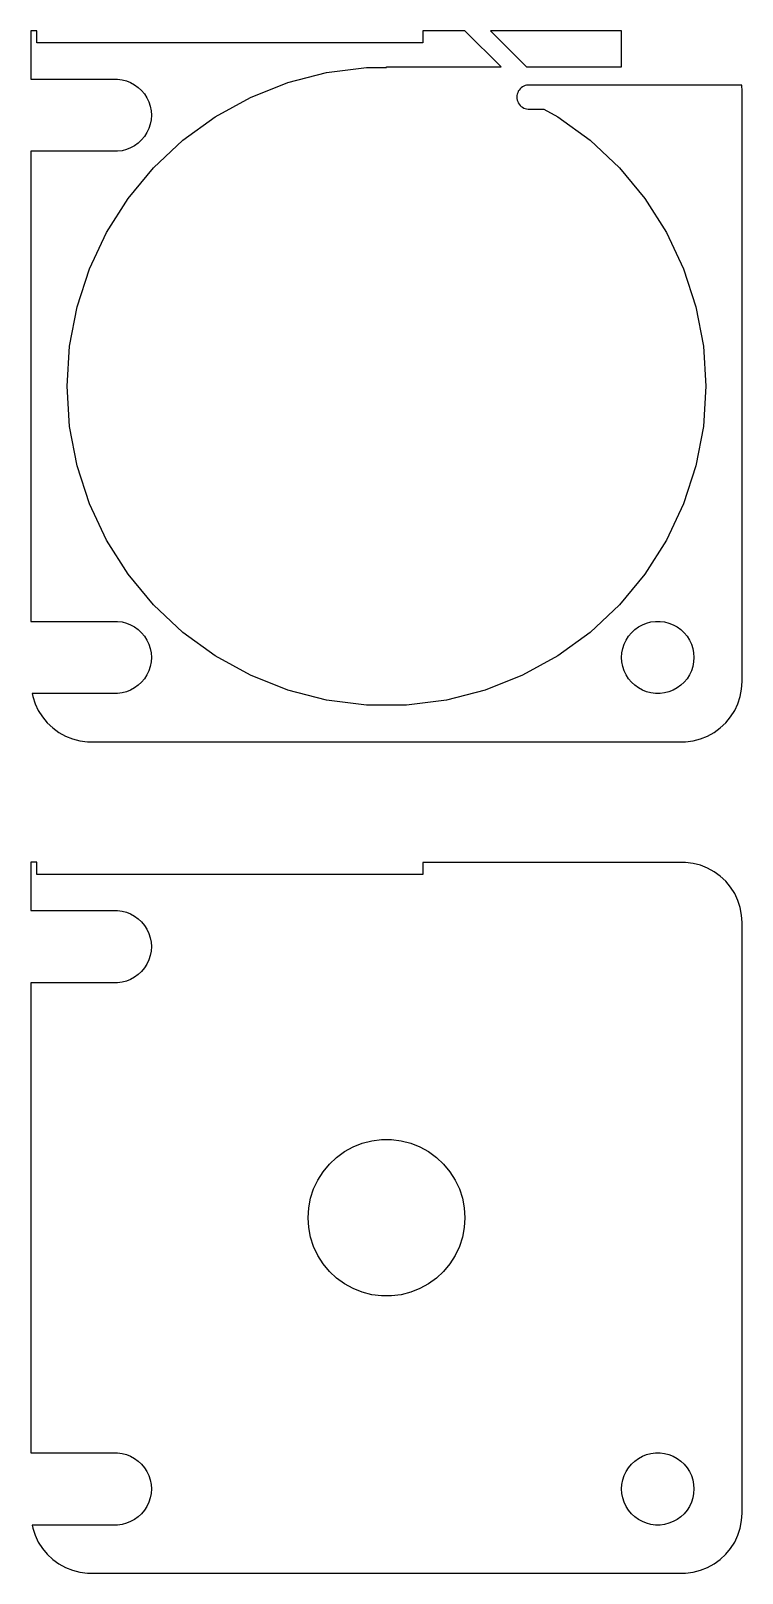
# Model space of a CAD drawing. Header units: metres. Extents: x -30 to 30, y 109 to 236.
import ezdxf

# ---------------------------------------------------------------- set-up
doc = ezdxf.new("R2010")
doc.units = ezdxf.units.M

msp = doc.modelspace()

# ---------------------------------------------------------------- linework, layer by layer
for p, q in [((-29, 236.5), (-29.5, 236.5)), ((-29.5, 236.5), (-29.5, 232.494)), ((-29, 235.5), (-29, 236.5)), ((6.50986, 236.49), (3, 236.49)), ((3, 236.49), (3, 235.5)), ((9.49998, 233.5), (6.50986, 236.49)), ((19.5, 236.49), (8.63118, 236.49)), ((8.63118, 236.49), (11.6213, 233.5)), ((19.5, 233.5), (19.5, 236.49)), ((3, 235.5), (-29, 235.5)), ((-8.18895, 232.203), (-4.96559, 233.031)), ((-4.96559, 233.031), (-1.66394, 233.448)), ((-1.66394, 233.448), (0, 233.448)), ((0, 233.448), (0, 233.5)), ((0, 233.5), (9.49998, 233.5)), ((11.6213, 233.5), (19.5, 233.5)), ((-29.5, 232.494), (-22.3116, 232.494)), ((-22.3116, 232.494), (-21.9379, 232.447)), ((-21.9379, 232.447), (-21.5729, 232.353)), ((-21.5729, 232.353), (-21.2227, 232.214)), ((-21.2227, 232.214), (-20.8925, 232.033)), ((-20.8925, 232.033), (-20.5877, 231.812)), ((-20.5877, 231.812), (-20.3131, 231.554)), ((-11.2831, 230.978), (-8.18895, 232.203)), ((11.082, 231.685), (11.002, 231.588)), ((11.1736, 231.771), (11.082, 231.685)), ((11.2752, 231.844), (11.1736, 231.771)), ((11.3852, 231.905), (11.2752, 231.844)), ((11.502, 231.951), (11.3852, 231.905)), ((11.6236, 231.982), (11.502, 231.951)), ((11.7482, 231.998), (11.6236, 231.982)), ((12.561, 231.998), (11.7482, 231.998)), ((29.4685, 232), (12.561, 232)), ((12.561, 232), (12.561, 231.998)), ((29.5, 231.5), (29.4685, 232)), ((-20.3131, 231.554), (-20.0729, 231.263)), ((-20.0729, 231.263), (-19.8711, 230.945)), ((-19.8711, 230.945), (-19.7107, 230.604)), ((-19.7107, 230.604), (-19.5942, 230.246)), ((-14.1994, 229.375), (-11.2831, 230.978)), ((10.8189, 231.125), (10.811, 231)), ((10.811, 231), (10.8189, 230.875)), ((10.8424, 231.249), (10.8189, 231.125)), ((10.8189, 230.875), (10.8424, 230.751)), ((10.8812, 231.368), (10.8424, 231.249)), ((10.8424, 230.751), (10.8812, 230.632)), ((10.9347, 231.482), (10.8812, 231.368)), ((10.8812, 230.632), (10.9347, 230.518)), ((11.002, 231.588), (10.9347, 231.482)), ((10.9347, 230.518), (11.002, 230.412)), ((11.002, 230.412), (11.082, 230.315)), ((29.5, 182.5), (29.5, 231.5)), ((-19.5942, 230.246), (-19.5237, 229.876)), ((-19.5237, 229.124), (-19.5942, 228.754)), ((-19.5237, 229.876), (-19.5, 229.5)), ((-19.5, 229.5), (-19.5237, 229.124)), ((-16.8917, 227.419), (-14.1994, 229.375)), ((11.082, 230.315), (11.1736, 230.229)), ((11.1736, 230.229), (11.2752, 230.156)), ((11.2752, 230.156), (11.3852, 230.095)), ((11.3852, 230.095), (11.502, 230.049)), ((11.502, 230.049), (11.6236, 230.018)), ((11.6236, 230.018), (11.7482, 230.002)), ((11.7482, 230.002), (13.0584, 230.002)), ((13.0584, 230.002), (14.1994, 229.375)), ((14.1994, 229.375), (16.8917, 227.419)), ((-19.8711, 228.055), (-20.0729, 227.737)), ((-19.7107, 228.396), (-19.8711, 228.055)), ((-19.5942, 228.754), (-19.7107, 228.396)), ((-21.9379, 226.553), (-22.3116, 226.506)), ((-21.5729, 226.647), (-21.9379, 226.553)), ((-21.2227, 226.786), (-21.5729, 226.647)), ((-20.8925, 226.967), (-21.2227, 226.786)), ((-20.5877, 227.188), (-20.8925, 226.967)), ((-20.3131, 227.446), (-20.5877, 227.188)), ((-20.0729, 227.737), (-20.3131, 227.446)), ((-19.3177, 225.14), (-16.8917, 227.419)), ((16.8917, 227.419), (19.3177, 225.14)), ((-22.3116, 226.506), (-29.5, 226.506)), ((-29.5, 226.506), (-29.5, 187.494)), ((-21.4389, 222.576), (-19.3177, 225.14)), ((19.3177, 225.14), (21.4389, 222.576)), ((-23.2221, 219.766), (-21.4389, 222.576)), ((21.4389, 222.576), (23.2221, 219.766)), ((-24.6391, 216.755), (-23.2221, 219.766)), ((23.2221, 219.766), (24.6391, 216.755)), ((-25.6674, 213.59), (-24.6391, 216.755)), ((24.6391, 216.755), (25.6674, 213.59)), ((-26.291, 210.321), (-25.6674, 213.59)), ((25.6674, 213.59), (26.291, 210.321)), ((-26.5, 207), (-26.291, 210.321)), ((26.291, 210.321), (26.5, 207)), ((-26.291, 203.679), (-26.5, 207)), ((26.5, 207), (26.291, 203.679)), ((-25.6674, 200.41), (-26.291, 203.679)), ((26.291, 203.679), (25.6674, 200.41)), ((-24.6391, 197.245), (-25.6674, 200.41)), ((25.6674, 200.41), (24.6391, 197.245)), ((-23.2221, 194.234), (-24.6391, 197.245)), ((24.6391, 197.245), (23.2221, 194.234)), ((-21.4389, 191.424), (-23.2221, 194.234)), ((23.2221, 194.234), (21.4389, 191.424)), ((-19.3177, 188.86), (-21.4389, 191.424)), ((21.4389, 191.424), (19.3177, 188.86)), ((-16.8917, 186.581), (-19.3177, 188.86)), ((19.3177, 188.86), (16.8917, 186.581)), ((-29.5, 187.494), (-22.3116, 187.494)), ((-22.3116, 187.494), (-21.9379, 187.447)), ((-21.9379, 187.447), (-21.5729, 187.353)), ((-21.5729, 187.353), (-21.2227, 187.214)), ((-21.2227, 187.214), (-20.8925, 187.033)), ((-20.8925, 187.033), (-20.5877, 186.812)), ((20.5877, 186.812), (20.8925, 187.033)), ((20.8925, 187.033), (21.2227, 187.214)), ((21.2227, 187.214), (21.5729, 187.353)), ((21.5729, 187.353), (21.9379, 187.447)), ((21.9379, 187.447), (22.3116, 187.494)), ((22.3116, 187.494), (22.6884, 187.494)), ((22.6884, 187.494), (23.0621, 187.447)), ((23.0621, 187.447), (23.427, 187.353)), ((23.427, 187.353), (23.7773, 187.214)), ((23.7773, 187.214), (24.1075, 187.033)), ((24.1075, 187.033), (24.4123, 186.812)), ((-20.5877, 186.812), (-20.3131, 186.554)), ((-20.3131, 186.554), (-20.0729, 186.263)), ((-20.0729, 186.263), (-19.8711, 185.945)), ((-19.8711, 185.945), (-19.7107, 185.604)), ((-19.7107, 185.604), (-19.5942, 185.246)), ((-14.1994, 184.625), (-16.8917, 186.581)), ((16.8917, 186.581), (14.1994, 184.625)), ((19.5942, 185.246), (19.7107, 185.604)), ((19.7107, 185.604), (19.8711, 185.945)), ((19.8711, 185.945), (20.0729, 186.263)), ((20.0729, 186.263), (20.3131, 186.554)), ((20.3131, 186.554), (20.5877, 186.812)), ((24.4123, 186.812), (24.6869, 186.554)), ((24.6869, 186.554), (24.927, 186.263)), ((24.927, 186.263), (25.1289, 185.945)), ((25.1289, 185.945), (25.2893, 185.604)), ((25.2893, 185.604), (25.4057, 185.246)), ((-19.5942, 185.246), (-19.5237, 184.876)), ((-19.5237, 184.876), (-19.5, 184.5)), ((-19.5, 184.5), (-19.5237, 184.124)), ((-11.2831, 183.022), (-14.1994, 184.625)), ((14.1994, 184.625), (11.2831, 183.022)), ((19.5, 184.5), (19.5237, 184.876)), ((19.5237, 184.124), (19.5, 184.5)), ((19.5237, 184.876), (19.5942, 185.246)), ((25.4057, 185.246), (25.4763, 184.876)), ((25.4763, 184.876), (25.5, 184.5)), ((25.5, 184.5), (25.4763, 184.124)), ((-19.8711, 183.055), (-20.0729, 182.737)), ((-19.7107, 183.396), (-19.8711, 183.055)), ((-19.5942, 183.754), (-19.7107, 183.396)), ((-19.5237, 184.124), (-19.5942, 183.754)), ((19.5942, 183.754), (19.5237, 184.124)), ((19.7107, 183.396), (19.5942, 183.754)), ((19.8711, 183.055), (19.7107, 183.396)), ((20.0729, 182.737), (19.8711, 183.055)), ((25.1289, 183.055), (24.927, 182.737)), ((25.2893, 183.396), (25.1289, 183.055)), ((25.4057, 183.754), (25.2893, 183.396)), ((25.4763, 184.124), (25.4057, 183.754)), ((-21.2227, 181.786), (-21.5729, 181.647)), ((-20.8925, 181.967), (-21.2227, 181.786)), ((-20.5877, 182.188), (-20.8925, 181.967)), ((-20.3131, 182.446), (-20.5877, 182.188)), ((-20.0729, 182.737), (-20.3131, 182.446)), ((-8.18895, 181.797), (-11.2831, 183.022)), ((-4.96559, 180.969), (-8.18895, 181.797)), ((8.18895, 181.797), (4.96559, 180.969)), ((11.2831, 183.022), (8.18895, 181.797)), ((20.3131, 182.446), (20.0729, 182.737)), ((20.5877, 182.188), (20.3131, 182.446)), ((20.8925, 181.967), (20.5877, 182.188)), ((21.2227, 181.786), (20.8925, 181.967)), ((21.5729, 181.647), (21.2227, 181.786)), ((23.7773, 181.786), (23.427, 181.647)), ((24.1075, 181.967), (23.7773, 181.786)), ((24.4123, 182.188), (24.1075, 181.967)), ((24.6869, 182.446), (24.4123, 182.188)), ((24.927, 182.737), (24.6869, 182.446)), ((29.3429, 181.257), (29.4606, 181.873)), ((29.4606, 181.873), (29.5, 182.5)), ((-22.3116, 181.506), (-29.3905, 181.506)), ((-29.3905, 181.506), (-29.3429, 181.257)), ((-29.3429, 181.257), (-29.1489, 180.659)), ((-29.1489, 180.659), (-28.8815, 180.091)), ((-21.9379, 181.553), (-22.3116, 181.506)), ((-21.5729, 181.647), (-21.9379, 181.553)), ((-1.66394, 180.552), (-4.96559, 180.969)), ((1.66394, 180.552), (-1.66394, 180.552)), ((4.96559, 180.969), (1.66394, 180.552)), ((21.9379, 181.553), (21.5729, 181.647)), ((22.3116, 181.506), (21.9379, 181.553)), ((22.6884, 181.506), (22.3116, 181.506)), ((23.0621, 181.553), (22.6884, 181.506)), ((23.427, 181.647), (23.0621, 181.553)), ((28.8815, 180.091), (29.1489, 180.659)), ((29.1489, 180.659), (29.3429, 181.257)), ((-28.8815, 180.091), (-28.5451, 179.561)), ((-28.5451, 179.561), (-28.1448, 179.077)), ((28.1448, 179.077), (28.5451, 179.561)), ((28.5451, 179.561), (28.8815, 180.091)), ((-28.1448, 179.077), (-27.6871, 178.647)), ((-27.6871, 178.647), (-27.1791, 178.278)), ((-27.1791, 178.278), (-26.6289, 177.976)), ((-26.6289, 177.976), (-26.0451, 177.745)), ((26.0451, 177.745), (26.6289, 177.976)), ((26.6289, 177.976), (27.1791, 178.278)), ((27.1791, 178.278), (27.6871, 178.647)), ((27.6871, 178.647), (28.1448, 179.077)), ((-26.0451, 177.745), (-25.4369, 177.589)), ((-25.4369, 177.589), (-24.8139, 177.51)), ((-24.8139, 177.51), (24.8139, 177.51)), ((24.8139, 177.51), (25.4369, 177.589)), ((25.4369, 177.589), (26.0451, 177.745)), ((-29, 167.5), (-29.5, 167.5)), ((-29.5, 167.5), (-29.5, 163.494)), ((-29, 166.5), (-29, 167.5)), ((3, 166.5), (-29, 166.5)), ((24.8139, 167.49), (3, 167.49)), ((3, 167.49), (3, 166.5)), ((25.4369, 167.411), (24.8139, 167.49)), ((26.0451, 167.255), (25.4369, 167.411)), ((26.6289, 167.024), (26.0451, 167.255)), ((27.1791, 166.722), (26.6289, 167.024)), ((27.6871, 166.353), (27.1791, 166.722)), ((28.1448, 165.923), (27.6871, 166.353)), ((28.5451, 165.439), (28.1448, 165.923)), ((28.8815, 164.909), (28.5451, 165.439)), ((29.1489, 164.341), (28.8815, 164.909)), ((29.3429, 163.743), (29.1489, 164.341)), ((-29.5, 163.494), (-22.3116, 163.494)), ((-22.3116, 163.494), (-21.9379, 163.447)), ((-21.9379, 163.447), (-21.5729, 163.353)), ((-21.5729, 163.353), (-21.2227, 163.214)), ((-21.2227, 163.214), (-20.8925, 163.033)), ((-20.8925, 163.033), (-20.5877, 162.812)), ((-20.5877, 162.812), (-20.3131, 162.554)), ((-20.3131, 162.554), (-20.0729, 162.263)), ((29.4606, 163.127), (29.3429, 163.743)), ((29.5, 162.5), (29.4606, 163.127)), ((-20.0729, 162.263), (-19.8711, 161.945)), ((-19.8711, 161.945), (-19.7107, 161.604)), ((-19.7107, 161.604), (-19.5942, 161.246)), ((29.5, 113.5), (29.5, 162.5)), ((-19.5942, 161.246), (-19.5237, 160.876)), ((-19.5237, 160.124), (-19.5942, 159.754)), ((-19.5237, 160.876), (-19.5, 160.5)), ((-19.5, 160.5), (-19.5237, 160.124)), ((-20.0729, 158.737), (-20.3131, 158.446)), ((-19.8711, 159.055), (-20.0729, 158.737)), ((-19.7107, 159.396), (-19.8711, 159.055)), ((-19.5942, 159.754), (-19.7107, 159.396)), ((-22.3116, 157.506), (-29.5, 157.506)), ((-29.5, 157.506), (-29.5, 118.494)), ((-21.9379, 157.553), (-22.3116, 157.506)), ((-21.5729, 157.647), (-21.9379, 157.553)), ((-21.2227, 157.786), (-21.5729, 157.647)), ((-20.8925, 157.967), (-21.2227, 157.786)), ((-20.5877, 158.188), (-20.8925, 157.967)), ((-20.3131, 158.446), (-20.5877, 158.188)), ((-4.14325, 143.008), (-3.48286, 143.488)), ((-3.48286, 143.488), (-2.76756, 143.881)), ((-2.76756, 143.881), (-2.00861, 144.182)), ((-2.00861, 144.182), (-1.21797, 144.385)), ((-1.21797, 144.385), (-0.40813, 144.487)), ((-0.40813, 144.487), (0.40813, 144.487)), ((0.40813, 144.487), (1.21797, 144.385)), ((1.21797, 144.385), (2.00861, 144.182)), ((2.00861, 144.182), (2.76756, 143.881)), ((2.76756, 143.881), (3.48286, 143.488)), ((3.48286, 143.488), (4.14325, 143.008)), ((-5.25861, 141.821), (-4.73828, 142.45)), ((-4.73828, 142.45), (-4.14325, 143.008)), ((4.14325, 143.008), (4.73828, 142.45)), ((4.73828, 142.45), (5.25861, 141.821)), ((-6.04353, 140.393), (-5.69598, 141.131)), ((-5.69598, 141.131), (-5.25861, 141.821)), ((5.25861, 141.821), (5.69598, 141.131)), ((5.69598, 141.131), (6.04353, 140.393)), ((-6.44873, 138.815), (-6.29578, 139.616)), ((-6.29578, 139.616), (-6.04353, 140.393)), ((6.04353, 140.393), (6.29578, 139.616)), ((6.29578, 139.616), (6.44873, 138.815)), ((-6.5, 138), (-6.44873, 138.815)), ((6.44873, 138.815), (6.5, 138)), ((-6.44873, 137.185), (-6.5, 138)), ((-6.29578, 136.384), (-6.44873, 137.185)), ((6.44873, 137.185), (6.29578, 136.384)), ((6.5, 138), (6.44873, 137.185)), ((-6.04353, 135.607), (-6.29578, 136.384)), ((6.29578, 136.384), (6.04353, 135.607)), ((-5.69598, 134.869), (-6.04353, 135.607)), ((-5.25861, 134.179), (-5.69598, 134.869)), ((5.69598, 134.869), (5.25861, 134.179)), ((6.04353, 135.607), (5.69598, 134.869)), ((-4.73828, 133.55), (-5.25861, 134.179)), ((-4.14325, 132.992), (-4.73828, 133.55)), ((4.73828, 133.55), (4.14325, 132.992)), ((5.25861, 134.179), (4.73828, 133.55)), ((-3.48286, 132.512), (-4.14325, 132.992)), ((-2.76756, 132.119), (-3.48286, 132.512)), ((-2.00861, 131.818), (-2.76756, 132.119)), ((2.76756, 132.119), (2.00861, 131.818)), ((3.48286, 132.512), (2.76756, 132.119)), ((4.14325, 132.992), (3.48286, 132.512)), ((-1.21797, 131.615), (-2.00861, 131.818)), ((-0.40813, 131.513), (-1.21797, 131.615)), ((0.40813, 131.513), (-0.40813, 131.513)), ((1.21797, 131.615), (0.40813, 131.513)), ((2.00861, 131.818), (1.21797, 131.615)), ((-29.5, 118.494), (-22.3116, 118.494)), ((-22.3116, 118.494), (-21.9379, 118.447)), ((-21.9379, 118.447), (-21.5729, 118.353)), ((-21.5729, 118.353), (-21.2227, 118.214)), ((-21.2227, 118.214), (-20.8925, 118.033)), ((-20.8925, 118.033), (-20.5877, 117.812)), ((-20.5877, 117.812), (-20.3131, 117.554)), ((20.3131, 117.554), (20.5877, 117.812)), ((20.5877, 117.812), (20.8925, 118.033)), ((20.8925, 118.033), (21.2227, 118.214)), ((21.2227, 118.214), (21.5729, 118.353)), ((21.5729, 118.353), (21.9379, 118.447)), ((21.9379, 118.447), (22.3116, 118.494)), ((22.3116, 118.494), (22.6884, 118.494)), ((22.6884, 118.494), (23.0621, 118.447)), ((23.0621, 118.447), (23.427, 118.353)), ((23.427, 118.353), (23.7773, 118.214)), ((23.7773, 118.214), (24.1075, 118.033)), ((24.1075, 118.033), (24.4123, 117.812)), ((24.4123, 117.812), (24.6869, 117.554)), ((-20.3131, 117.554), (-20.0729, 117.263)), ((-20.0729, 117.263), (-19.8711, 116.945)), ((-19.8711, 116.945), (-19.7107, 116.604)), ((-19.7107, 116.604), (-19.5942, 116.246)), ((19.5942, 116.246), (19.7107, 116.604)), ((19.7107, 116.604), (19.8711, 116.945)), ((19.8711, 116.945), (20.0729, 117.263)), ((20.0729, 117.263), (20.3131, 117.554)), ((24.6869, 117.554), (24.927, 117.263)), ((24.927, 117.263), (25.1289, 116.945)), ((25.1289, 116.945), (25.2893, 116.604)), ((25.2893, 116.604), (25.4057, 116.246)), ((-19.5942, 116.246), (-19.5237, 115.876)), ((-19.5237, 115.876), (-19.5, 115.5)), ((-19.5, 115.5), (-19.5237, 115.124)), ((19.5, 115.5), (19.5237, 115.876)), ((19.5237, 115.124), (19.5, 115.5)), ((19.5237, 115.876), (19.5942, 116.246)), ((25.4057, 116.246), (25.4763, 115.876)), ((25.4763, 115.876), (25.5, 115.5)), ((25.5, 115.5), (25.4763, 115.124)), ((-19.8711, 114.055), (-20.0729, 113.737)), ((-19.7107, 114.396), (-19.8711, 114.055)), ((-19.5942, 114.754), (-19.7107, 114.396)), ((-19.5237, 115.124), (-19.5942, 114.754)), ((19.5942, 114.754), (19.5237, 115.124)), ((19.7107, 114.396), (19.5942, 114.754)), ((19.8711, 114.055), (19.7107, 114.396)), ((20.0729, 113.737), (19.8711, 114.055)), ((25.1289, 114.055), (24.927, 113.737)), ((25.2893, 114.396), (25.1289, 114.055)), ((25.4057, 114.754), (25.2893, 114.396)), ((25.4763, 115.124), (25.4057, 114.754)), ((-21.5729, 112.647), (-21.9379, 112.553)), ((-21.2227, 112.786), (-21.5729, 112.647)), ((-20.8925, 112.967), (-21.2227, 112.786)), ((-20.5877, 113.188), (-20.8925, 112.967)), ((-20.3131, 113.446), (-20.5877, 113.188)), ((-20.0729, 113.737), (-20.3131, 113.446)), ((20.3131, 113.446), (20.0729, 113.737)), ((20.5877, 113.188), (20.3131, 113.446)), ((20.8925, 112.967), (20.5877, 113.188)), ((21.2227, 112.786), (20.8925, 112.967)), ((21.5729, 112.647), (21.2227, 112.786)), ((21.9379, 112.553), (21.5729, 112.647)), ((23.427, 112.647), (23.0621, 112.553)), ((23.7773, 112.786), (23.427, 112.647)), ((24.1075, 112.967), (23.7773, 112.786)), ((24.4123, 113.188), (24.1075, 112.967)), ((24.6869, 113.446), (24.4123, 113.188)), ((24.927, 113.737), (24.6869, 113.446)), ((29.3429, 112.257), (29.4606, 112.873)), ((29.4606, 112.873), (29.5, 113.5)), ((-22.3116, 112.506), (-29.3905, 112.506)), ((-29.3905, 112.506), (-29.3429, 112.257)), ((-29.3429, 112.257), (-29.1489, 111.659)), ((-29.1489, 111.659), (-28.8815, 111.091)), ((-21.9379, 112.553), (-22.3116, 112.506)), ((22.3116, 112.506), (21.9379, 112.553)), ((22.6884, 112.506), (22.3116, 112.506)), ((23.0621, 112.553), (22.6884, 112.506)), ((28.8815, 111.091), (29.1489, 111.659)), ((29.1489, 111.659), (29.3429, 112.257)), ((-28.8815, 111.091), (-28.5451, 110.561)), ((-28.5451, 110.561), (-28.1448, 110.077)), ((-28.1448, 110.077), (-27.6871, 109.647)), ((27.6871, 109.647), (28.1448, 110.077)), ((28.1448, 110.077), (28.5451, 110.561)), ((28.5451, 110.561), (28.8815, 111.091)), ((-27.6871, 109.647), (-27.1791, 109.278)), ((-27.1791, 109.278), (-26.6289, 108.976)), ((-26.6289, 108.976), (-26.0451, 108.745)), ((26.0451, 108.745), (26.6289, 108.976)), ((26.6289, 108.976), (27.1791, 109.278)), ((27.1791, 109.278), (27.6871, 109.647)), ((-26.0451, 108.745), (-25.4369, 108.589)), ((-25.4369, 108.589), (-24.8139, 108.51)), ((-24.8139, 108.51), (24.8139, 108.51)), ((24.8139, 108.51), (25.4369, 108.589)), ((25.4369, 108.589), (26.0451, 108.745))]:
    msp.add_line(p, q)

doc.saveas('drawing.dxf')
